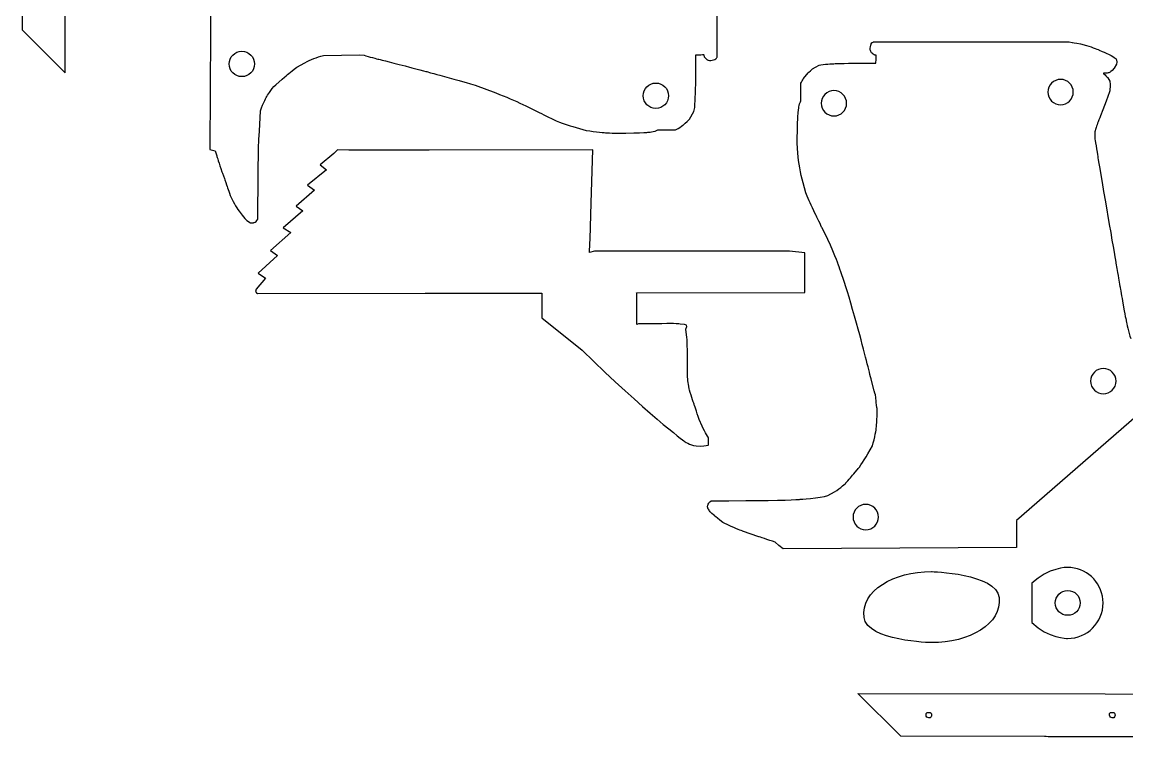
# Model space of a CAD drawing. Extents: x 81 to 204, y 60 to 194.
# Drawn here: x 81.6 to 138.7, y 82 to 118.9 of the extents above; entities that cross this region are included whole.
import ezdxf

# ---------------------------------------------------------------- set-up
doc = ezdxf.new("R2010")
doc.units = 0
doc.layers.add('Layer_1', color=7, linetype='CONTINUOUS')

msp = doc.modelspace()

# ---------------------------------------------------------------- linework, layer by layer
at = {"layer": 'Layer_1', "color": 1}
for points in [[(81.589553, 125.958394), (81.597072, 118.539712), (83.813694, 116.323228), (83.779102, 150.518163), (84.254366, 151.903892), (88.991691, 151.30147), (89.080017, 141.841588), (91.311679, 141.720312), (91.372385, 133.04333), (92.698366, 133.012976), (92.728309, 135.875356), (94.244614, 138.890058)], [(98.167865, 130.727034), (92.758389, 124.516746), (91.371566, 124.516746), (91.297733, 112.35226), (91.578433, 112.290593)], [(117.53195, 117.145142), (117.53657, 117.158954), (117.53426, 118.841109)], [(125.6155, 117.920249), (125.628909, 117.924873)], [(127.325147, 117.927185), (129.007307, 117.924873)], [(135.736061, 117.915048), (135.87908, 117.892739)], [(136.308265, 117.824922), (136.624923, 117.731676)], [(97.167432, 117.208132), (99.037314, 117.256127), (99.285063, 117.228097)], [(116.430796, 116.822429), (116.433106, 117.243134)], [(116.840139, 117.25696), (116.840139, 117.248622)], [(125.448416, 117.590171), (125.453039, 117.658259)], [(125.593174, 117.285679), (125.556937, 117.316715)], [(125.745221, 117.160565), (125.745221, 117.233028), (125.72141, 117.233028)], [(138.062339, 117.11189), (138.159006, 117.04134)], [(95.789906, 116.6079), (96.206787, 116.838558)], [(116.923787, 117.072106), (116.95524, 117.035872)], [(117.128473, 116.960673), (117.196972, 116.964663)], [(117.348328, 116.982984), (117.40247, 117.003222)], [(117.499958, 117.077734), (117.517459, 117.104672)], [(122.607001, 116.609849), (122.800059, 116.720601)], [(124.886661, 116.820795), (125.307234, 116.823684)], [(125.736552, 116.825996), (125.740597, 116.892576)], [(138.173918, 116.760093), (138.053323, 116.559377), (137.953101, 116.446301), (137.889243, 116.385871)], [(94.705385, 115.704137), (95.041871, 115.995362)], [(121.991867, 116.027531), (122.237842, 116.323678)], [(137.562598, 116.302999), (137.516131, 116.300109)], [(137.531331, 116.260057), (137.587912, 116.207291)], [(137.743363, 116.313402), (137.689209, 116.3082)], [(137.73722, 116.066601), (137.837436, 115.886113)], [(105.009422, 115.686223), (106.0815, 115.282333)], [(121.851177, 114.877784), (121.851044, 115.628284)], [(121.851177, 115.781418), (121.886316, 115.844177)], [(137.846336, 115.696615), (137.846336, 115.599948)], [(116.106886, 113.928869), (116.327973, 114.315671), (116.373098, 114.526503), (116.398118, 115.048253)], [(137.812468, 115.328676), (137.636639, 114.851366), (137.473658, 114.409738), (137.351705, 114.095808)], [(93.85672, 113.298557), (93.922075, 114.358192)], [(121.816038, 114.777134), (121.83355, 114.817359)], [(108.564603, 114.149957), (109.207495, 113.838354)], [(121.690513, 113.617278), (121.705713, 114.034025)], [(110.236777, 113.4871), (110.749094, 113.341211)], [(112.807931, 113.190814), (113.224541, 113.20613)], [(114.424597, 113.349142), (114.464794, 113.366643)], [(114.640624, 113.366643), (115.383734, 113.366643), (115.451554, 113.401786), (115.514313, 113.436921)], [(137.106822, 113.434328), (137.064285, 113.272572), (137.059084, 113.134072), (137.066481, 112.88304)], [(121.702939, 112.16346), (121.665199, 112.6781)], [(113.365595, 104.937004), (122.06805, 104.952324), (122.06805, 107.000971), (122.06805, 107.000971), (121.264974, 107.091022), (111.654034, 107.093404), (111.184232, 107.093404), (110.935159, 107.025985), (110.950716, 107.495279), (110.957754, 107.710462), (111.020138, 109.584583), (111.020138, 109.584583), (111.104669, 112.336876), (102.643884, 112.322139), (98.480023, 112.315207), (97.891936, 112.337167), (97.70912, 112.14472), (96.996732, 111.55413), (97.324561, 111.301162), (96.350474, 110.511381), (96.704759, 110.25152), (95.76843, 109.426536), (96.113933, 109.173568), (95.084924, 108.292328), (95.476663, 108.055688), (94.433932, 107.124574), (94.797057, 106.864714), (93.796707, 105.952224), (94.168733, 105.699258), (93.689813, 105.117998), (93.663699, 105.008397)], [(122.117357, 110.11706), (121.971599, 110.629376)], [(92.352856, 109.969375), (92.508452, 109.658325)], [(137.603823, 109.63946), (137.804955, 108.470577)], [(92.976606, 108.95035), (93.11347, 108.784635), (93.211366, 108.684004), (93.392257, 108.566285)], [(93.69374, 108.626174), (93.732297, 108.675261)], [(93.663699, 105.008397), (93.708953, 104.94092), (93.708953, 104.94092), (93.769013, 104.906995), (102.43798, 104.915541), (108.457111, 104.921838), (108.472298, 103.634228), (108.472298, 103.634228), (110.557757, 101.967025)], [(113.378718, 104.757268), (113.376866, 104.840331)], [(138.486807, 104.515062), (138.543273, 104.197168)], [(113.379591, 103.294926), (113.371786, 103.483653), (113.372844, 103.547992), (113.379777, 103.902788)], [(115.948434, 102.766646), (115.913352, 103.055579)], [(115.99363, 101.011485), (115.993685, 101.47119)], [(125.649293, 99.868264), (125.512429, 100.39548)], [(116.751851, 98.038788), (116.596358, 98.380352)], [(139.210994, 98.560279), (133.000567, 93.150947), (133.000567, 91.764131), (120.949161, 91.689471), (120.714948, 91.855464), (120.529132, 92.040864)], [(117.088293, 97.064499), (117.088264, 97.416215)], [(116.435666, 97.024386), (116.671619, 97.009596)], [(125.322966, 96.599248), (125.553897, 97.016134)], [(123.254009, 94.44539), (123.59049, 94.641049)], [(134.4519, 81.981525), (127.023516, 81.990137), (124.806893, 84.200466), (150.38486, 84.168332), (150.357234, 88.849051), (150.204373, 91.704735), (141.527117, 91.764894), (141.497179, 93.090731), (144.359152, 93.120842), (147.540521, 94.720407)], [(117.032474, 93.867395), (117.047385, 93.943008)], [(117.159235, 94.124582), (117.208072, 94.163709)], [(118.136991, 94.178909), (119.015877, 94.184111)], [(118.142013, 92.901007), (117.830545, 93.05647)], [(119.683477, 92.318557), (118.844926, 92.609785)], [(133.805914, 89.907442), (133.805914, 87.876085)], [(137.483739, 88.891831), (137.474849, 89.074772)], [(143.562877, 81.998459), (143.565189, 81.958292), (140.482261, 81.958292), (137.399195, 81.958292), (135.852131, 81.960604)]]:
    msp.add_lwpolyline(points, dxfattribs=at)
for points in [[(92.296114, 116.777759)], [(113.70363, 115.133882)], [(135.289018, 114.669167)], [(123.567939, 114.085751)], [(137.497984, 99.713946)], [(125.211815, 92.678249)], [(128.609857, 90.514127)], [(135.644893, 90.730677)], [(135.656643, 89.532946)]]:
    msp.add_lwpolyline(points, close=True, dxfattribs=at)
at = {"layer": 'Layer_1', "color": 5}
for points in [[(128.550638, 82.946856), (128.472298, 82.946856)], [(138.040692, 82.946856), (137.962693, 82.946856)]]:
    msp.add_lwpolyline(points, dxfattribs=at)
at = {"layer": 'Layer_1', "color": 1}
for points in [[(117.53426, 118.841109), (117.53426, 118.841109), (117.53209, 120.523432), (117.526882, 123.887981)], [(125.453039, 117.658259), (125.466621, 117.741328), (125.486965, 117.795539), (125.486965, 117.795539)], [(125.486965, 117.795539), (125.486965, 117.795539), (125.50754, 117.849809), (125.534414, 117.875516)], [(125.534414, 117.875516), (125.534414, 117.875516), (125.561289, 117.893028), (125.561347, 117.893028)], [(125.561347, 117.893028), (125.588164, 117.911002), (125.588164, 117.910944), (125.6155, 117.920249)], [(125.628909, 117.924873), (125.642548, 117.929496), (125.64278, 117.930074), (127.325147, 117.927185)], [(129.007307, 117.924873), (132.371424, 117.919671), (132.371453, 117.919671), (134.053769, 117.917359)], [(134.053769, 117.917359), (134.053769, 117.917417), (135.736061, 117.915048), (135.736061, 117.915048)], [(135.87908, 117.892739), (135.87908, 117.892739), (136.022134, 117.870141), (136.308265, 117.824922)], [(136.624923, 117.731676), (136.941107, 117.638846), (137.287639, 117.498555), (137.287639, 117.498555)], [(92.296114, 116.777759), (92.296121, 117.139837), (92.589643, 117.433357), (92.951721, 117.433364)], [(92.951721, 117.433364), (93.3138, 117.433358), (93.607321, 117.139837), (93.607328, 116.777759)], [(96.206787, 116.838558), (96.516688, 117.010509), (96.829379, 117.132058), (97.167432, 117.208132)], [(99.285063, 117.228097), (99.475769, 117.165324), (100.002881, 117.028472), (100.002881, 117.028472)], [(116.433106, 117.243134), (116.433106, 117.252269), (116.433169, 117.252353), (116.499827, 117.2564)], [(116.499827, 117.2564), (116.499883, 117.256428), (116.520471, 117.2564), (116.520471, 117.2564)], [(116.520471, 117.2564), (116.803135, 117.26046), (116.813614, 117.26039), (116.813614, 117.26039)], [(116.813614, 117.26039), (116.813614, 117.26039), (116.837829, 117.25969), (116.840139, 117.25696)], [(116.840139, 117.248622), (116.840139, 117.236595), (116.836009, 117.212794), (116.836009, 117.212794)], [(116.836009, 117.212794), (116.849247, 117.180879), (116.849247, 117.180942), (116.862533, 117.14881)], [(116.862533, 117.14881), (116.862533, 117.14881), (116.892523, 117.10869), (116.923787, 117.072106)], [(117.517459, 117.104672), (117.527288, 117.131547), (117.52733, 117.131505), (117.53195, 117.145142)], [(125.450149, 117.467663), (125.450149, 117.467663), (125.444312, 117.521528), (125.448416, 117.590171)], [(125.487889, 117.38111), (125.468702, 117.424456), (125.468875, 117.424514), (125.450149, 117.467663)], [(125.556937, 117.316715), (125.520353, 117.348386), (125.487889, 117.38111), (125.487889, 117.38111)], [(125.665233, 117.242333), (125.665233, 117.242333), (125.633388, 117.255626), (125.593174, 117.285679)], [(125.72141, 117.233028), (125.697194, 117.228982), (125.665233, 117.242333), (125.665233, 117.242333)], [(125.740597, 116.892576), (125.745221, 116.959259), (125.745221, 117.092297), (125.745221, 117.160565)], [(137.287639, 117.498555), (137.543734, 117.38389), (137.543751, 117.383855), (137.799962, 117.269676)], [(137.799962, 117.269676), (137.799962, 117.269676), (137.965642, 117.182047), (138.062339, 117.11189)], [(92.951721, 116.122147), (92.58964, 116.122153), (92.296118, 116.415678), (92.296114, 116.777759)], [(93.607328, 116.777759), (93.607325, 116.415678), (93.313802, 116.122153), (92.951721, 116.122147)], [(95.041871, 115.995362), (95.378312, 116.286587), (95.378216, 116.286622), (95.789906, 116.6079)], [(100.002881, 117.028472), (100.002881, 117.028472), (100.530306, 116.891803), (101.393807, 116.680915)], [(101.393807, 116.680915), (101.393807, 116.680915), (102.513575, 116.379427), (102.513603, 116.379427)], [(116.398118, 115.048253), (116.423431, 115.569834), (116.427904, 116.402214), (116.430796, 116.822429)], [(116.95524, 117.035872), (116.987995, 117.003047), (117.031258, 116.984328), (117.031258, 116.984328)], [(117.031258, 116.984328), (117.031258, 116.984328), (117.074661, 116.965875), (117.128473, 116.960673)], [(117.196972, 116.964663), (117.26524, 116.968864), (117.265324, 116.968934), (117.348328, 116.982984)], [(117.40247, 117.003222), (117.456709, 117.023488), (117.48245, 117.050923), (117.499958, 117.077734)], [(122.237842, 116.323678), (122.237842, 116.323678), (122.41366, 116.499542), (122.607001, 116.609849)], [(122.800059, 116.720601), (123.010975, 116.765855), (123.532649, 116.790741), (123.532649, 116.790741)], [(123.532649, 116.790741), (123.532649, 116.790741), (124.054305, 116.816113), (124.886661, 116.820795)], [(125.307234, 116.823684), (125.727911, 116.825996), (125.727998, 116.825996), (125.736552, 116.825996)], [(138.159006, 117.04134), (138.186806, 116.988631), (138.190158, 116.918422), (138.190158, 116.918422)], [(138.190158, 116.918422), (138.190158, 116.918422), (138.194203, 116.847848), (138.173918, 116.760093)], [(102.513603, 116.379427), (103.63368, 116.078143), (103.633593, 116.078087), (105.009422, 115.686223)], [(121.886316, 115.844177), (121.92134, 115.906844), (121.991867, 116.027531), (121.991867, 116.027531)], [(135.289018, 115.980382), (134.926941, 115.980377), (134.633419, 115.686858), (134.633411, 115.324781)], [(135.944626, 115.324781), (135.944617, 115.686858), (135.651095, 115.980377), (135.289018, 115.980382)], [(137.516131, 116.300109), (137.503474, 116.297797), (137.50752, 116.287683), (137.50752, 116.287683)], [(137.50752, 116.287683), (137.50752, 116.287683), (137.510987, 116.277511), (137.531331, 116.260057)], [(137.689209, 116.3082), (137.608932, 116.305311), (137.609013, 116.305311), (137.562598, 116.302999)], [(137.587912, 116.207291), (137.644378, 116.154697), (137.73722, 116.066601), (137.73722, 116.066601)], [(137.889243, 116.385871), (137.824975, 116.325897), (137.797164, 116.318488), (137.743363, 116.313402)], [(94.248443, 115.106496), (94.248443, 115.106496), (94.444199, 115.442951), (94.705385, 115.704137)], [(113.70363, 115.133882), (113.703633, 115.495965), (113.997158, 115.78949), (114.359241, 115.789494)], [(114.359241, 115.789494), (114.721321, 115.789486), (115.014842, 115.495962), (115.014846, 115.133882)], [(121.851044, 115.628284), (121.851044, 115.628284), (121.851171, 115.77628), (121.851177, 115.781418)], [(123.567939, 115.396966), (123.205861, 115.396961), (122.91234, 115.103442), (122.912331, 114.741365)], [(124.223546, 114.741365), (124.223537, 115.103442), (123.930016, 115.396961), (123.567939, 115.396966)], [(137.83391, 115.431632), (137.83391, 115.431632), (137.824952, 115.363734), (137.812468, 115.328676)], [(137.846336, 115.599948), (137.842291, 115.499396), (137.83391, 115.431632), (137.83391, 115.431632)], [(137.837436, 115.886113), (137.837436, 115.886113), (137.84518, 115.793341), (137.846336, 115.696615)], [(93.922075, 114.358192), (94.052749, 114.769929), (94.248443, 115.106496), (94.248443, 115.106496)], [(106.0815, 115.282333), (107.153624, 114.878051), (107.921774, 114.461476), (108.564603, 114.149957)], [(114.359241, 114.478277), (113.997161, 114.478281), (113.703637, 114.771802), (113.70363, 115.133882)], [(115.014846, 115.133882), (115.014839, 114.771805), (114.721319, 114.478285), (114.359241, 114.478277)], [(121.83355, 114.817359), (121.851119, 114.857469), (121.851177, 114.877784), (121.851177, 114.877784)], [(134.633411, 115.324781), (134.633413, 114.962699), (134.926936, 114.669173), (135.289018, 114.669167)], [(135.289018, 114.669167), (135.6511, 114.669173), (135.944623, 114.962699), (135.944626, 115.324781)], [(121.705713, 114.034025), (121.725595, 114.345117), (121.753279, 114.531026), (121.753279, 114.531026)], [(121.753279, 114.531026), (121.753279, 114.531026), (121.780904, 114.717125), (121.816038, 114.777134)], [(122.912331, 114.741365), (122.912334, 114.379283), (123.205857, 114.085757), (123.567939, 114.085751)], [(123.567939, 114.085751), (123.930021, 114.085757), (124.223544, 114.379283), (124.223546, 114.741365)], [(109.207495, 113.838354), (109.724458, 113.632457), (109.724484, 113.632506), (110.236777, 113.4871)], [(115.782842, 113.630259), (115.782842, 113.630259), (115.931112, 113.752983), (116.106886, 113.928869)], [(137.351705, 114.095808), (137.230047, 113.781947), (137.149758, 113.596119), (137.106822, 113.434328)], [(93.7915, 110.531741), (93.7915, 110.531741), (93.791539, 112.238909), (93.85672, 113.298557)], [(110.749094, 113.341211), (111.256299, 113.255904), (111.770859, 113.21857), (111.770859, 113.21857)], [(111.770859, 113.21857), (111.770859, 113.21857), (112.285419, 113.180698), (112.807931, 113.190814)], [(113.224541, 113.20613), (113.641354, 113.220922), (113.952887, 113.241133), (113.952887, 113.241133)], [(113.952887, 113.241133), (114.138532, 113.268525), (114.138553, 113.268469), (114.324512, 113.296093)], [(114.324512, 113.296093), (114.324512, 113.296093), (114.384373, 113.331571), (114.424597, 113.349142)], [(114.464794, 113.366643), (114.485081, 113.366678), (114.640624, 113.366643), (114.640624, 113.366643)], [(115.514313, 113.436921), (115.634776, 113.507079), (115.782842, 113.630259), (115.782842, 113.630259)], [(121.665199, 112.6781), (121.675371, 113.200438), (121.675371, 113.200496), (121.690513, 113.617278)], [(137.066481, 112.88304), (137.078965, 112.770358), (137.213604, 111.959039), (137.213604, 111.959039)], [(91.578433, 112.290593), (91.62434, 112.125726), (91.662384, 112.0006), (91.662384, 112.0006)], [(91.662384, 112.0006), (91.662384, 112.0006), (91.77011, 111.646609), (91.925994, 111.199785)], [(121.971599, 110.629376), (121.826193, 111.141589), (121.740749, 111.648785), (121.702939, 112.16346)], [(137.213604, 111.959039), (137.213604, 111.959039), (137.348017, 111.148201), (137.603823, 109.63946)], [(91.925994, 111.199785), (91.925994, 111.199785), (92.071443, 110.780718), (92.071472, 110.780718)], [(92.071472, 110.780718), (92.217254, 110.361238), (92.2172, 110.36121), (92.352856, 109.969375)], [(93.781382, 108.774254), (93.786234, 109.653025), (93.786297, 109.652969), (93.7915, 110.531741)], [(122.634321, 108.957342), (122.323199, 109.600171), (122.323251, 109.600067), (122.117357, 110.11706)], [(92.508452, 109.658325), (92.664053, 109.346805), (92.839788, 109.116015), (92.976606, 108.95035)], [(93.392257, 108.566285), (93.474979, 108.548252), (93.550587, 108.563415), (93.550587, 108.563415)], [(93.550587, 108.563415), (93.550587, 108.563415), (93.625843, 108.57855), (93.69374, 108.626174)], [(93.732297, 108.675261), (93.771251, 108.724005), (93.781382, 108.774254), (93.781382, 108.774254)], [(122.945789, 108.314311), (122.945789, 108.314311), (122.634292, 108.957313), (122.634321, 108.957342)], [(123.766967, 106.474239), (123.766967, 106.474239), (123.362576, 107.54635), (122.945789, 108.314311)], [(137.804955, 108.470577), (138.005648, 107.301786), (138.151146, 106.473268), (138.151146, 106.473268)], [(124.741972, 103.358223), (124.171115, 105.402156), (123.766967, 106.474239), (123.766967, 106.474239)], [(138.151146, 106.473268), (138.293079, 105.643293), (138.293114, 105.643345), (138.358965, 105.258449)], [(138.358965, 105.258449), (138.358965, 105.258449), (138.424031, 104.873338), (138.486807, 104.515062)], [(113.376866, 104.840331), (113.3734, 104.896854), (113.365595, 104.937004), (113.365595, 104.937004)], [(113.379777, 103.902788), (113.379777, 103.902788), (113.38647, 104.478235), (113.378718, 104.757268)], [(138.543273, 104.197168), (138.64116, 103.662322), (138.692308, 103.422613), (138.692308, 103.422613)], [(138.692308, 103.422613), (138.692314, 103.422613), (138.811568, 102.8628), (138.912172, 102.573947)], [(113.987794, 103.337868), (113.987794, 103.337868), (113.337128, 103.35115), (113.379591, 103.294926)], [(115.214305, 103.346837), (114.394768, 103.329719), (113.987794, 103.337868), (113.987794, 103.337868)], [(115.610807, 103.321517), (115.610831, 103.321464), (115.214305, 103.346837), (115.214305, 103.346837)], [(115.913352, 103.055579), (116.007645, 103.296508), (116.007645, 103.296508), (115.610807, 103.321517)], [(125.512429, 100.39548), (125.384489, 100.888198), (125.191945, 101.675035), (124.741972, 103.358223)], [(115.993685, 101.47119), (115.993685, 101.930412), (115.983922, 102.477821), (115.948434, 102.766646)], [(110.557757, 101.967025), (113.840318, 98.734332), (115.827977, 97.260616), (115.827977, 97.260616)], [(116.038881, 100.273514), (115.983861, 100.639996), (115.983861, 100.639996), (115.99363, 101.011485)], [(137.497984, 101.025161), (137.135904, 101.025155), (136.842382, 100.731633), (136.842376, 100.369553)], [(138.153585, 100.369553), (138.15358, 100.731631), (137.860061, 101.025152), (137.497984, 101.025161)], [(116.094248, 99.907029), (116.094248, 99.907029), (116.038823, 100.273543), (116.038881, 100.273514)], [(136.842376, 100.369553), (136.842382, 100.007473), (137.135904, 99.713951), (137.497984, 99.713946)], [(137.497984, 99.713946), (137.860061, 99.713955), (138.15358, 100.007476), (138.153585, 100.369553)], [(116.340154, 99.163592), (116.340154, 99.163592), (116.21471, 99.545241), (116.094248, 99.907029)], [(125.753341, 99.310827), (125.712018, 99.677679), (125.712076, 99.677633), (125.649293, 99.868264)], [(116.596358, 98.380352), (116.465715, 98.781833), (116.340154, 99.163592), (116.340154, 99.163592)], [(125.79478, 98.944257), (125.79478, 98.944257), (125.753341, 99.310798), (125.753341, 99.310827)], [(125.754613, 97.920173), (125.754613, 97.920173), (125.815095, 98.402031), (125.79478, 98.944257)], [(117.088264, 97.416215), (117.088264, 97.416215), (116.907821, 97.697261), (116.751851, 98.038788)], [(125.553897, 97.016134), (125.69461, 97.438065), (125.754613, 97.920173), (125.754613, 97.920173)], [(115.827977, 97.260616), (115.827977, 97.260616), (116.104294, 97.055538), (116.435666, 97.024386)], [(116.671619, 97.009596), (116.90785, 96.994329), (117.088293, 97.064499), (117.088293, 97.064499)], [(124.770592, 95.770955), (124.770592, 95.770955), (125.09181, 96.182576), (125.322966, 96.599248)], [(124.188135, 95.097986), (124.479311, 95.434428), (124.479358, 95.434433), (124.770592, 95.770955)], [(123.59049, 94.641049), (123.926966, 94.836765), (124.188135, 95.097986), (124.188135, 95.097986)], [(121.782685, 94.249188), (121.782685, 94.249188), (122.842313, 94.314803), (123.254009, 94.44539)], [(117.108763, 93.6943), (117.04998, 93.784662), (117.050037, 93.78476), (117.032474, 93.867395)], [(117.047385, 93.943008), (117.0627, 94.018263), (117.110167, 94.086079), (117.159235, 94.124582)], [(117.167696, 93.603926), (117.167696, 93.603926), (117.108745, 93.694248), (117.108763, 93.6943)], [(117.208072, 94.163709), (117.258353, 94.173824), (117.258353, 94.173881), (118.136991, 94.178909)], [(119.015877, 94.184111), (120.723051, 94.184111), (121.782685, 94.249188), (121.782685, 94.249188)], [(125.211815, 93.989458), (124.849735, 93.989455), (124.556211, 93.695936), (124.556202, 93.333856)], [(125.867417, 93.333856), (125.867408, 93.695931), (125.57389, 93.989449), (125.211815, 93.989458)], [(117.434038, 93.369163), (117.434038, 93.369163), (117.268288, 93.506039), (117.167696, 93.603926)], [(117.830545, 93.05647), (117.599718, 93.232328), (117.434038, 93.369163), (117.434038, 93.369163)], [(124.556202, 93.333856), (124.556207, 92.971774), (124.849733, 92.678251), (125.211815, 92.678249)], [(125.211815, 92.678249), (125.573892, 92.678258), (125.867411, 92.971779), (125.867417, 93.333856)], [(118.844926, 92.609785), (118.844926, 92.609785), (118.453499, 92.745406), (118.142013, 92.901007)], [(120.529132, 92.040864), (120.175161, 92.148594), (119.683477, 92.318557), (119.683477, 92.318557)], [(125.125705, 88.140764), (124.957663, 89.535915), (126.656751, 90.514127), (128.609857, 90.514127)], [(128.609857, 90.514127), (128.609857, 90.514127), (131.967499, 90.417366), (132.107413, 89.177097)], [(135.644895, 90.730677), (135.644895, 90.730677), (134.629218, 90.730746), (133.805914, 89.907442)], [(137.474849, 89.074772), (137.383044, 90.004478), (136.598755, 90.730677), (135.644893, 90.730677)], [(132.107413, 89.177097), (132.264677, 87.783074), (130.562972, 86.836276), (128.609857, 86.836276)], [(135.014846, 88.891149), (135.014839, 89.061366), (135.082455, 89.224613), (135.202816, 89.344975)], [(135.202816, 89.344975), (135.323178, 89.465337), (135.486426, 89.532952), (135.656643, 89.532946)], [(135.656643, 89.532946), (136.011051, 89.532885), (136.298319, 89.245556), (136.298305, 88.891149)], [(135.656643, 88.249486), (135.302235, 88.249473), (135.014906, 88.536741), (135.014846, 88.891149)], [(135.644895, 87.05285), (136.66052, 87.05285), (137.483739, 87.87621), (137.483739, 88.891831)], [(136.298305, 88.891149), (136.298244, 88.536794), (136.010998, 88.249547), (135.656643, 88.249486)], [(128.609857, 86.836276), (128.609857, 86.836276), (125.274001, 86.909547), (125.125705, 88.140764)], [(133.805914, 87.876085), (134.629218, 87.052781), (135.644895, 87.05285), (135.644895, 87.05285)], [(135.852131, 81.960604), (135.036333, 81.962337), (134.652049, 81.964071), (134.4519, 81.981525)]]:
    msp.add_open_spline(points, degree=3, dxfattribs=at)
at = {"layer": 'Layer_1', "color": 5}
for points in [[(128.331156, 83.16631), (128.394251, 83.229484), (128.394251, 83.229484), (128.394251, 83.229484)], [(128.331156, 83.087975), (128.331156, 83.087975), (128.331156, 83.087975), (128.331156, 83.16631)], [(128.472298, 82.946856), (128.394251, 82.946856), (128.331156, 83.010031), (128.331156, 83.087975)], [(128.394251, 83.229484), (128.550667, 83.229513), (128.550667, 83.229513), (128.550667, 83.229513)], [(128.613826, 83.087975), (128.613826, 83.087975), (128.613826, 83.010031), (128.550638, 82.946856)], [(128.550667, 83.229513), (128.613826, 83.16631), (128.613826, 83.087975), (128.613826, 83.087975)], [(137.821125, 83.16631), (137.8843, 83.229484), (137.8843, 83.229484), (137.8843, 83.229484)], [(137.821125, 83.087975), (137.821125, 83.087975), (137.821125, 83.087975), (137.821125, 83.16631)], [(137.962693, 82.946856), (137.884323, 82.946856), (137.821125, 83.010031), (137.821125, 83.087975)], [(137.8843, 83.229484), (138.040745, 83.229513), (138.040745, 83.229513), (138.040745, 83.229513)], [(138.103861, 83.087975), (138.103861, 83.087975), (138.10389, 83.010031), (138.040692, 82.946856)], [(138.040745, 83.229513), (138.10389, 83.16631), (138.103861, 83.087975), (138.103861, 83.087975)]]:
    msp.add_open_spline(points, degree=3, dxfattribs=at)

doc.saveas('drawing.dxf')
